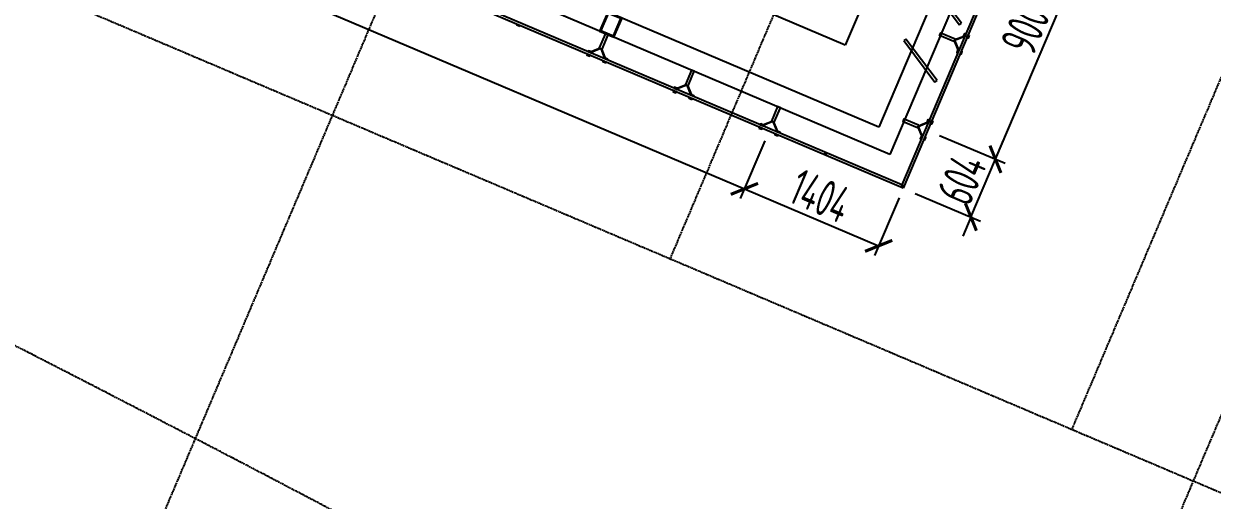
# Model space of a CAD drawing. Extents: x 11778731 to 12007717, y -6694179 to -6314888.
# Drawn here: x 11912672 to 11924109, y -6433568 to -6428986 of the extents above; entities that cross this region are included whole.
import ezdxf

# ---------------------------------------------------------------- set-up
doc = ezdxf.new("R2010")
doc.units = 0
doc.header["$LTSCALE"] = 10
doc.header["$MEASUREMENT"] = 0
doc.linetypes.add('A3-RG-axis-100$0$CENTER', pattern=[2, 1.25, -0.25, 0.25, -0.25])
for name, color, linetype in [('A3-RB-5F-100$0$A-DIMS-100', 1, 'Continuous'), ('A3-RG-axis-100$0$A-GRID', 1, 'A3-RG-axis-100$0$CENTER'), ('A3-RI-5F$0$A-DETAILS', 11, 'Continuous'), ('A3-RI-5F$0$A-FACD-ALUM', 30, 'Continuous'), ('A3-RI-5F$0$A-GLAZ', 140, 'Continuous'), ('A3-RI-5F$0$A-WALL-FINI', 95, 'Continuous')]:
    doc.layers.add(name, color=color, linetype=linetype)
doc.styles.add('A3-RB-5F-100$0$XD2008', font='xd-hzs.shx', dxfattribs={"width": 0.7, "bigfont": 'xd-hztxt.shx'})
doc.dimstyles.new('A3-RB-5F-100$0$XD100$0', dxfattribs={"dimscale": 100, "dimtxt": 3.5, "dimasz": 2, "dimexe": 1, "dimexo": 2, "dimgap": 0.5, "dimtad": 1, "dimdec": 0, "dimdsep": 46, "dimtxsty": 'A3-RB-5F-100$0$XD2008', "dimblk1": 'A3-RB-5F-100$0$_ARCHTICK', "dimblk2": 'A3-RB-5F-100$0$_ARCHTICK', "dimsah": 1, "dimcen": 2.5, "dimclrt": 4, "dimaunit": 1, "dimadec": 0, "dimazin": 0, "dimtfac": 1, "dimtdec": 0, "dimtix": 1, "dimtmove": 0, "dimatfit": 3, "dimfxl": 0, "dimtolj": 1, "dimtzin": 0, "dimarcsym": 0})

# ---------------------------------------------------------------- blocks, each defined once
blk = doc.blocks.new('A3-RI-5F$0$MRY-m_louver-vert-center - 9000h x 2500w x 500d - 25t - 600 oc - -30 deg-1445515-3RD FLOOR PLAN - BW')
at = {"layer": 'A3-RI-5F$0$A-FACD-ALUM'}
for p, q in [((-922, -88), (-1172, -521)), ((-1150, -533), (-900, -100)), ((-900, -100), (-922, -88)), ((-322, -88), (-572, -521)), ((-550, -533), (-300, -100)), ((-300, -100), (-322, -88)), ((278, -88), (28, -521)), ((50, -533), (300, -100)), ((300, -100), (278, -88)), ((878, -88), (628, -521)), ((650, -533), (900, -100)), ((900, -100), (878, -88)), ((-1172, -521), (-1150, -533)), ((-572, -521), (-550, -533)), ((28, -521), (50, -533)), ((628, -521), (650, -533))]:
    blk.add_line(p, q, dxfattribs=at)
blk = doc.blocks.new('A3-RI-5F')
at = {"layer": 'A3-RI-5F$0$A-GLAZ'}
for points in [[(11920408, -6430232), (11920385, -6430223), (11920375, -6430246), (11920398, -6430255)], [(11920408, -6430232), (11920385, -6430223), (11920375, -6430246), (11920398, -6430255)], [(11921134, -6430568), (11921144, -6430545), (11921121, -6430535), (11921111, -6430558)]]:
    blk.add_hatch(color=256, dxfattribs=at).paths.add_polyline_path(points)
at = {"layer": 'A3-RI-5F$0$A-DETAILS'}
for p, q in [((11921627, -6429151), (11921662, -6429236)), ((11921630, -6429145), (11921722, -6429107)), ((11921630, -6429145), (11921667, -6429236)), ((11921633, -6429138), (11921718, -6429104)), ((11918218, -6429221), (11918133, -6429256)), ((11918224, -6429224), (11918133, -6429261)), ((11918224, -6429224), (11918261, -6429316)), ((11918231, -6429227), (11918265, -6429312)), ((11919046, -6429573), (11918961, -6429607)), ((11919053, -6429576), (11918961, -6429613)), ((11919053, -6429576), (11919090, -6429667)), ((11919059, -6429578), (11919094, -6429664)), ((11919881, -6429927), (11919789, -6429964)), ((11919875, -6429925), (11919790, -6429959)), ((11919881, -6429927), (11919918, -6430019)), ((11919888, -6429930), (11919922, -6430015)), ((11921276, -6429979), (11921310, -6430065)), ((11921278, -6429973), (11921370, -6429936)), ((11921278, -6429973), (11921315, -6430065)), ((11921281, -6429966), (11921366, -6429932))]:
    blk.add_line(p, q, dxfattribs=at)
for points in [[(11918214, -6429057), (11918352, -6429115), (11918430, -6428931), (11918292, -6428873)], [(11918227, -6429051), (11918347, -6429102), (11918417, -6428936), (11918297, -6428886)], [(11917445, -6429013), (11917417, -6429001), (11917421, -6428992), (11917449, -6429004)], [(11918211, -6429218), (11918238, -6429230), (11918297, -6429092), (11918269, -6429080)], [(11921636, -6429131), (11921624, -6429158), (11921486, -6429100), (11921498, -6429072)], [(11921738, -6429082), (11921726, -6429109), (11921717, -6429105), (11921729, -6429078)], [(11921770, -6429095), (11921759, -6429123), (11921749, -6429119), (11921761, -6429092)], [(11918089, -6429286), (11918117, -6429298), (11918121, -6429289), (11918093, -6429277)], [(11918103, -6429254), (11918131, -6429266), (11918135, -6429257), (11918107, -6429245)], [(11918287, -6429332), (11918259, -6429320), (11918263, -6429311), (11918291, -6429323)], [(11921660, -6429266), (11921672, -6429238), (11921662, -6429234), (11921651, -6429262)], [(11921692, -6429280), (11921704, -6429252), (11921695, -6429248), (11921683, -6429276)], [(11918273, -6429364), (11918246, -6429353), (11918250, -6429343), (11918277, -6429355)], [(11919039, -6429570), (11919067, -6429582), (11919125, -6429443), (11919098, -6429432)], [(11918918, -6429638), (11918945, -6429650), (11918949, -6429640), (11918922, -6429629)], [(11918931, -6429606), (11918959, -6429617), (11918963, -6429608), (11918935, -6429596)], [(11919116, -6429684), (11919088, -6429672), (11919092, -6429663), (11919119, -6429675)], [(11919102, -6429716), (11919074, -6429704), (11919078, -6429695), (11919106, -6429707)], [(11919867, -6429922), (11919895, -6429933), (11919954, -6429795), (11919926, -6429783)], [(11919746, -6429990), (11919774, -6430001), (11919778, -6429992), (11919750, -6429980)], [(11919760, -6429957), (11919788, -6429969), (11919791, -6429960), (11919764, -6429948)], [(11921284, -6429959), (11921272, -6429987), (11921134, -6429928), (11921146, -6429901)], [(11921386, -6429910), (11921375, -6429938), (11921366, -6429934), (11921377, -6429906)], [(11921419, -6429924), (11921407, -6429952), (11921398, -6429948), (11921409, -6429920)], [(11919930, -6430068), (11919903, -6430056), (11919907, -6430047), (11919934, -6430058)], [(11919944, -6430035), (11919916, -6430024), (11919920, -6430015), (11919948, -6430026)], [(11921308, -6430094), (11921320, -6430067), (11921311, -6430063), (11921299, -6430090)], [(11921341, -6430108), (11921352, -6430080), (11921343, -6430076), (11921331, -6430104)]]:
    blk.add_lwpolyline(points, close=True, dxfattribs=at)
at = {"layer": 'A3-RI-5F$0$A-GLAZ'}
for p, q in [((11921121, -6430535), (11893453, -6418791)), ((11921134, -6430568), (11893427, -6418807)), ((11923026, -6426048), (11921121, -6430535)), ((11923049, -6426058), (11921134, -6430568)), ((11920385, -6430223), (11920375, -6430246)), ((11920385, -6430223), (11920375, -6430246)), ((11920385, -6430223), (11920408, -6430232)), ((11920385, -6430223), (11920408, -6430232)), ((11921121, -6430535), (11921111, -6430558)), ((11921121, -6430535), (11921144, -6430545))]:
    blk.add_line(p, q, dxfattribs=at)
at = {"layer": 'A3-RI-5F$0$A-WALL-FINI'}
for p, q in [((11920578, -6429191), (11894514, -6418128)), ((11920901, -6429980), (11893893, -6418516)), ((11921007, -6430242), (11893686, -6418645)), ((11922082, -6425647), (11920578, -6429191)), ((11922640, -6425884), (11920901, -6429980)), ((11922824, -6425962), (11921007, -6430242))]:
    blk.add_line(p, q, dxfattribs=at)
at = {"layer": 'A3-RI-5F$0$A-FACD-ALUM', "rotation": 247.0000000193111}
blk.add_blockref('A3-RI-5F$0$MRY-m_louver-vert-center - 9000h x 2500w x 500d - 25t - 600 oc - -30 deg-1445515-3RD FLOOR PLAN - BW', (11921885, -6428758), dxfattribs=at)
blk = doc.blocks.new('A3-RG-axis-100')
at = {"layer": 'A3-RG-axis-100$0$A-GRID'}
for p, q in [((11924628.9, -6408694.5), (11906537.9, -6451314.1)), ((11932913.4, -6412211.1), (11914822.5, -6454830.7)), ((11921626.6, -6424801.9), (11918891.5, -6431245.4)), ((11905882.4, -6425723.4), (11983197.9, -6458541.9)), ((11925492.7, -6426442.9), (11922757.6, -6432886.5))]:
    blk.add_line(p, q, dxfattribs=at)
for radius, start, end in [(294300, 57.267208, 69.150423), (288800, 57.079997, 69.144838)]:
    blk.add_arc((11778730.7, -6694178.7), radius, start, end, dxfattribs=at)
blk = doc.blocks.new('A3-RB-5F-100$0$_ARCHTICK')
at = {"color": 0, "linetype": 'ByBlock', "const_width": 0.15}
blk.add_lwpolyline([(-0.5, -0.5), (0.5, 0.5)], dxfattribs=at)
blk = doc.blocks.new('*D432')
at = {"layer": 'A3-RB-5F-100$0$A-DIMS-100', "color": 0, "lineweight": -2}
for p, q in [((11894121, -6419210), (11893886, -6419764)), ((11893925, -6419672), (11919607, -6430574)), ((11919803, -6430111), (11919568, -6430666))]:
    blk.add_line(p, q, dxfattribs=at)
at = {"layer": 'Defpoints', "color": 0}
for p in [(11894199, -6419026), (11919881, -6429927), (11919607, -6430574)]:
    blk.add_point(p, dxfattribs=at)
at = {"layer": 'A3-RB-5F-100$0$A-DIMS-100', "color": 0, "lineweight": -2, "xscale": 200, "yscale": 200, "zscale": 200}
for p, rotation in [((11893925, -6419672), 157.0000024797413), ((11919607, -6430574), 337.0000024797413)]:
    blk.add_blockref('A3-RB-5F-100$0$_ARCHTICK', p, dxfattribs=dict(at, rotation=rotation))
at = {"layer": 'A3-RB-5F-100$0$A-DIMS-100', "color": 4, "insert": (11906854, -6424916), "char_height": 350, "attachment_point": 5, "rotation": 337, "style": 'A3-RB-5F-100$0$XD2008'}
blk.add_mtext('\\A1;900X31=27900', dxfattribs=at)
blk = doc.blocks.new('*D433')
at = {"layer": 'A3-RB-5F-100$0$A-DIMS-100', "color": 0, "lineweight": -2}
for p, q in [((11919803, -6430111), (11919568, -6430666)), ((11919607, -6430574), (11920899, -6431122)), ((11921095, -6430660), (11920860, -6431214))]:
    blk.add_line(p, q, dxfattribs=at)
at = {"layer": 'Defpoints', "color": 0}
for p in [(11919881, -6429927), (11921173, -6430476), (11920899, -6431122)]:
    blk.add_point(p, dxfattribs=at)
at = {"layer": 'A3-RB-5F-100$0$A-DIMS-100', "color": 0, "lineweight": -2, "xscale": 200, "yscale": 200, "zscale": 200}
for p, rotation in [((11919607, -6430574), 157.0000010666231), ((11920899, -6431122), 337.0000010666231)]:
    blk.add_blockref('A3-RB-5F-100$0$_ARCHTICK', p, dxfattribs=dict(at, rotation=rotation))
at = {"layer": 'A3-RB-5F-100$0$A-DIMS-100', "color": 4, "insert": (11920341, -6430641), "char_height": 350, "attachment_point": 5, "rotation": 337, "style": 'A3-RB-5F-100$0$XD2008'}
blk.add_mtext('\\A1;1404', dxfattribs=at)
blk = doc.blocks.new('*D434')
at = {"layer": 'A3-RB-5F-100$0$A-DIMS-100', "color": 0, "lineweight": -2}
for p, q in [((11921486, -6430061), (11922115, -6430328)), ((11922023, -6430289), (11922101, -6430105)), ((11921787, -6430845), (11922023, -6430289)), ((11921250, -6430617), (11921879, -6430884)), ((11921787, -6430845), (11921709, -6431029))]:
    blk.add_line(p, q, dxfattribs=at)
at = {"layer": 'Defpoints', "color": 0}
for p in [(11921302, -6429983), (11922023, -6430289), (11921066, -6430539)]:
    blk.add_point(p, dxfattribs=at)
at = {"layer": 'A3-RB-5F-100$0$A-DIMS-100', "color": 0, "lineweight": -2, "xscale": 200, "yscale": 200, "zscale": 200}
for p, rotation in [((11922023, -6430289), 246.9999999995762), ((11921787, -6430845), 66.99999999957618)]:
    blk.add_blockref('A3-RB-5F-100$0$_ARCHTICK', p, dxfattribs=dict(at, rotation=rotation))
at = {"layer": 'A3-RB-5F-100$0$A-DIMS-100', "color": 4, "insert": (11921698, -6430479), "char_height": 350, "attachment_point": 5, "rotation": 67, "style": 'A3-RB-5F-100$0$XD2008'}
blk.add_mtext('\\A1;604', dxfattribs=at)
blk = doc.blocks.new('*D435')
at = {"layer": 'A3-RB-5F-100$0$A-DIMS-100', "color": 0, "lineweight": -2}
for p, q in [((11922893, -6426747), (11923522, -6427014)), ((11922023, -6430289), (11923430, -6426975)), ((11921486, -6430061), (11922115, -6430328))]:
    blk.add_line(p, q, dxfattribs=at)
at = {"layer": 'Defpoints', "color": 0}
for p in [(11922709, -6426669), (11923430, -6426975), (11921302, -6429983)]:
    blk.add_point(p, dxfattribs=at)
at = {"layer": 'A3-RB-5F-100$0$A-DIMS-100', "color": 0, "lineweight": -2, "xscale": 200, "yscale": 200, "zscale": 200}
for p, rotation in [((11923430, -6426975), 66.99999999952385), ((11922023, -6430289), 246.9999999995239)]:
    blk.add_blockref('A3-RB-5F-100$0$_ARCHTICK', p, dxfattribs=dict(at, rotation=rotation))
at = {"layer": 'A3-RB-5F-100$0$A-DIMS-100', "color": 4, "insert": (11922519, -6428544), "char_height": 350, "attachment_point": 5, "rotation": 67, "style": 'A3-RB-5F-100$0$XD2008'}
blk.add_mtext('\\A1;900X4=3600', dxfattribs=at)
blk = doc.blocks.new('A3-RB-5F-100')
at = {"layer": 'A3-RB-5F-100$0$A-DIMS-100'}
for p1, p2, distance, text, picture, middle in [((11894199.2, -6419026), (11919881.2, -6429927.4), -702.1, '900X31=27900', '*D432', (11906853.8, -6424915.8)), ((11921302.1, -6429983.1), (11922708.7, -6426669.3), -783.1, '900X4=3600', '*D435', (11922519.1, -6428544.2))]:
    dim = blk.add_aligned_dim(p1=p1, p2=p2, distance=distance, text=text, dimstyle='A3-RB-5F-100$0$XD100$0', dxfattribs=at)
    dim.commit()
    dim.dimension.update_dxf_attribs({"geometry": picture, "text_midpoint": middle})
for p1, p2, distance, picture, middle in [((11919881.2, -6429927.4), (11921173.5, -6430475.9), -702.1, '*D433', (11920341, -6430640.8)), ((11921066.1, -6430539), (11921302.1, -6429983.1), -783.1, '*D434', (11921697.8, -6430479.1))]:
    dim = blk.add_aligned_dim(p1=p1, p2=p2, distance=distance, dimstyle='A3-RB-5F-100$0$XD100$0', dxfattribs=at)
    dim.commit()
    dim.dimension.update_dxf_attribs({"geometry": picture, "text_midpoint": middle})

msp = doc.modelspace()

# ---------------------------------------------------------------- block references
for name in ['A3-RI-5F', 'A3-RB-5F-100', 'A3-RG-axis-100']:
    msp.add_blockref(name, (0, 0))

doc.saveas('drawing.dxf')
